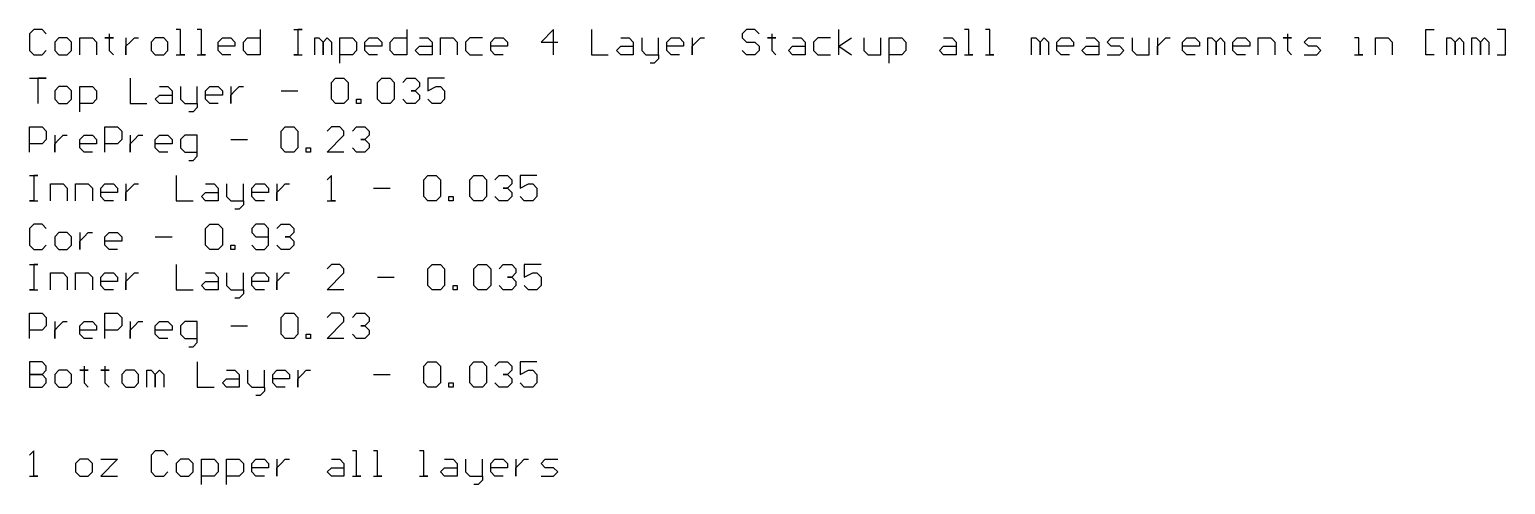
# Model space of a CAD drawing. Header units: millimetres. Extents: x 0.16 to 3.68, y 0.79 to 4.96.
# Drawn here: x 0.16 to 3.679, y 3.875 to 4.959 of the extents above; entities that cross this region are included whole.
import ezdxf

# ---------------------------------------------------------------- set-up
doc = ezdxf.new("R2010")
doc.units = ezdxf.units.MM
doc.header["$MEASUREMENT"] = 0
doc.layers.add('Mechanical2', color=216, linetype='Continuous')

msp = doc.modelspace()

# ---------------------------------------------------------------- linework, layer by layer
at = {"layer": 'Mechanical2'}
for p, q in [((0.1702, 4.9585), (0.1602, 4.9485)), ((0.1602, 4.9485), (0.1602, 4.9086)), ((0.1902, 4.9585), (0.1702, 4.9585)), ((0.2002, 4.9485), (0.1902, 4.9585)), ((0.2302, 4.9386), (0.2202, 4.9286)), ((0.2202, 4.9286), (0.2202, 4.9086)), ((0.2501, 4.9386), (0.2302, 4.9386)), ((0.2601, 4.9286), (0.2501, 4.9386)), ((0.2601, 4.9086), (0.2601, 4.9286)), ((0.2801, 4.8986), (0.2801, 4.9386)), ((0.2801, 4.9386), (0.3101, 4.9386)), ((0.3101, 4.9386), (0.3201, 4.9286)), ((0.3201, 4.9286), (0.3201, 4.8986)), ((0.3501, 4.9386), (0.3401, 4.9386)), ((0.3401, 4.9386), (0.3601, 4.9386)), ((0.3501, 4.9485), (0.3501, 4.9386)), ((0.3601, 4.9386), (0.3501, 4.9386)), ((0.3501, 4.9386), (0.3501, 4.9086)), ((0.3901, 4.9386), (0.3901, 4.8986)), ((0.3901, 4.9186), (0.4001, 4.9286)), ((0.4001, 4.9286), (0.4101, 4.9386)), ((0.4101, 4.9386), (0.4201, 4.9386)), ((0.4601, 4.9386), (0.4501, 4.9286)), ((0.4501, 4.9286), (0.4501, 4.9086)), ((0.4801, 4.9386), (0.4601, 4.9386)), ((0.4901, 4.9286), (0.4801, 4.9386)), ((0.4901, 4.9086), (0.4901, 4.9286)), ((0.5201, 4.9585), (0.5101, 4.9585)), ((0.5201, 4.8986), (0.5201, 4.9585)), ((0.57, 4.9585), (0.56, 4.9585)), ((0.57, 4.8986), (0.57, 4.9585)), ((0.61, 4.9286), (0.62, 4.9386)), ((0.61, 4.9086), (0.61, 4.9286)), ((0.62, 4.9386), (0.64, 4.9386)), ((0.64, 4.9386), (0.65, 4.9286)), ((0.65, 4.9286), (0.65, 4.9186)), ((0.67, 4.9286), (0.68, 4.9386)), ((0.67, 4.9086), (0.67, 4.9286)), ((0.68, 4.9386), (0.71, 4.9386)), ((0.71, 4.9585), (0.71, 4.8986)), ((0.79, 4.9585), (0.81, 4.9585)), ((0.81, 4.9585), (0.8, 4.9585)), ((0.8, 4.9585), (0.8, 4.8986)), ((0.84, 4.8986), (0.84, 4.9386)), ((0.84, 4.9386), (0.8499, 4.9386)), ((0.8499, 4.9386), (0.8599, 4.9286)), ((0.8599, 4.9286), (0.8699, 4.9386)), ((0.8599, 4.9286), (0.8599, 4.8986)), ((0.8599, 4.8986), (0.8599, 4.9286)), ((0.8699, 4.9386), (0.8799, 4.9286)), ((0.8799, 4.9286), (0.8799, 4.8986)), ((0.8999, 4.8786), (0.8999, 4.9386)), ((0.8999, 4.9386), (0.9299, 4.9386)), ((0.9299, 4.9386), (0.9399, 4.9286)), ((0.9399, 4.9286), (0.9399, 4.9086)), ((0.9599, 4.9286), (0.9699, 4.9386)), ((0.9599, 4.9086), (0.9599, 4.9286)), ((0.9699, 4.9386), (0.9899, 4.9386)), ((0.9899, 4.9386), (0.9999, 4.9286)), ((0.9999, 4.9286), (0.9999, 4.9186)), ((1.0199, 4.9286), (1.0299, 4.9386)), ((1.0199, 4.9086), (1.0199, 4.9286)), ((1.0299, 4.9386), (1.0599, 4.9386)), ((1.0599, 4.9585), (1.0599, 4.8986)), ((1.0899, 4.9386), (1.1099, 4.9386)), ((1.1099, 4.9386), (1.1199, 4.9286)), ((1.1199, 4.9286), (1.1199, 4.8986)), ((1.1399, 4.8986), (1.1399, 4.9386)), ((1.1399, 4.9386), (1.1698, 4.9386)), ((1.1698, 4.9386), (1.1798, 4.9286)), ((1.1798, 4.9286), (1.1798, 4.8986)), ((1.2098, 4.9386), (1.1998, 4.9286)), ((1.1998, 4.9286), (1.1998, 4.9086)), ((1.2398, 4.9386), (1.2098, 4.9386)), ((1.2598, 4.9286), (1.2698, 4.9386)), ((1.2598, 4.9086), (1.2598, 4.9286)), ((1.2698, 4.9386), (1.2898, 4.9386)), ((1.2898, 4.9386), (1.2998, 4.9286)), ((1.2998, 4.9286), (1.2998, 4.9186)), ((1.4098, 4.9585), (1.3798, 4.9286)), ((1.3798, 4.9286), (1.4198, 4.9286)), ((1.4098, 4.8986), (1.4098, 4.9585)), ((1.4997, 4.9585), (1.4997, 4.8986)), ((1.5697, 4.9386), (1.5897, 4.9386)), ((1.5897, 4.9386), (1.5997, 4.9286)), ((1.5997, 4.9286), (1.5997, 4.8986)), ((1.6197, 4.9386), (1.6197, 4.9086)), ((1.6597, 4.8986), (1.6597, 4.9386)), ((1.6797, 4.9286), (1.6897, 4.9386)), ((1.6797, 4.9086), (1.6797, 4.9286)), ((1.6897, 4.9386), (1.7097, 4.9386)), ((1.7097, 4.9386), (1.7197, 4.9286)), ((1.7197, 4.9286), (1.7197, 4.9186)), ((1.7397, 4.9386), (1.7397, 4.8986)), ((1.7397, 4.9186), (1.7497, 4.9286)), ((1.7497, 4.9286), (1.7597, 4.9386)), ((1.7597, 4.9386), (1.7697, 4.9386)), ((1.8696, 4.9585), (1.8596, 4.9485)), ((1.8596, 4.9485), (1.8596, 4.9386)), ((1.8596, 4.9386), (1.8696, 4.9286)), ((1.8896, 4.9585), (1.8696, 4.9585)), ((1.8696, 4.9286), (1.8896, 4.9286)), ((1.8996, 4.9485), (1.8896, 4.9585)), ((1.8896, 4.9286), (1.8996, 4.9186)), ((1.9296, 4.9386), (1.9196, 4.9386)), ((1.9196, 4.9386), (1.9396, 4.9386)), ((1.9296, 4.9485), (1.9296, 4.9386)), ((1.9396, 4.9386), (1.9296, 4.9386)), ((1.9296, 4.9386), (1.9296, 4.9086)), ((1.9796, 4.9386), (1.9996, 4.9386)), ((1.9996, 4.9386), (2.0096, 4.9286)), ((2.0096, 4.9286), (2.0096, 4.8986)), ((2.0396, 4.9386), (2.0296, 4.9286)), ((2.0296, 4.9286), (2.0296, 4.9086)), ((2.0696, 4.9386), (2.0396, 4.9386)), ((2.0895, 4.8986), (2.0895, 4.9585)), ((2.0895, 4.9186), (2.1195, 4.9386)), ((2.1495, 4.9386), (2.1495, 4.9086)), ((2.1895, 4.8986), (2.1895, 4.9386)), ((2.2095, 4.8786), (2.2095, 4.9386)), ((2.2095, 4.9386), (2.2395, 4.9386)), ((2.2395, 4.9386), (2.2495, 4.9286)), ((2.2495, 4.9286), (2.2495, 4.9086)), ((2.3395, 4.9386), (2.3595, 4.9386)), ((2.3595, 4.9386), (2.3695, 4.9286)), ((2.3695, 4.9286), (2.3695, 4.8986)), ((2.3994, 4.9585), (2.3895, 4.9585)), ((2.3994, 4.8986), (2.3994, 4.9585)), ((2.4494, 4.9585), (2.4394, 4.9585)), ((2.4494, 4.8986), (2.4494, 4.9585)), ((2.5494, 4.8986), (2.5494, 4.9386)), ((2.5494, 4.9386), (2.5594, 4.9386)), ((2.5594, 4.9386), (2.5694, 4.9286)), ((2.5694, 4.9286), (2.5794, 4.9386)), ((2.5694, 4.9286), (2.5694, 4.8986)), ((2.5694, 4.8986), (2.5694, 4.9286)), ((2.5794, 4.9386), (2.5894, 4.9286)), ((2.5894, 4.9286), (2.5894, 4.8986)), ((2.6094, 4.9286), (2.6194, 4.9386)), ((2.6094, 4.9086), (2.6094, 4.9286)), ((2.6194, 4.9386), (2.6394, 4.9386)), ((2.6394, 4.9386), (2.6494, 4.9286)), ((2.6494, 4.9286), (2.6494, 4.9186)), ((2.6794, 4.9386), (2.6994, 4.9386)), ((2.6994, 4.9386), (2.7093, 4.9286)), ((2.7093, 4.9286), (2.7093, 4.8986)), ((2.7293, 4.9286), (2.7393, 4.9386)), ((2.7393, 4.9186), (2.7293, 4.9286)), ((2.7393, 4.9386), (2.7693, 4.9386)), ((2.7893, 4.9386), (2.7893, 4.9086)), ((2.8293, 4.8986), (2.8293, 4.9386)), ((2.8493, 4.9386), (2.8493, 4.8986)), ((2.8493, 4.9186), (2.8593, 4.9286)), ((2.8593, 4.9286), (2.8693, 4.9386)), ((2.8693, 4.9386), (2.8793, 4.9386)), ((2.9093, 4.9286), (2.9193, 4.9386)), ((2.9093, 4.9086), (2.9093, 4.9286)), ((2.9193, 4.9386), (2.9393, 4.9386)), ((2.9393, 4.9386), (2.9493, 4.9286)), ((2.9493, 4.9286), (2.9493, 4.9186)), ((2.9693, 4.8986), (2.9693, 4.9386)), ((2.9693, 4.9386), (2.9793, 4.9386)), ((2.9793, 4.9386), (2.9893, 4.9286)), ((2.9893, 4.9286), (2.9993, 4.9386)), ((2.9893, 4.9286), (2.9893, 4.8986)), ((2.9893, 4.8986), (2.9893, 4.9286)), ((2.9993, 4.9386), (3.0093, 4.9286)), ((3.0093, 4.9286), (3.0093, 4.8986)), ((3.0292, 4.9286), (3.0392, 4.9386)), ((3.0292, 4.9086), (3.0292, 4.9286)), ((3.0392, 4.9386), (3.0592, 4.9386)), ((3.0592, 4.9386), (3.0692, 4.9286)), ((3.0692, 4.9286), (3.0692, 4.9186)), ((3.0892, 4.8986), (3.0892, 4.9386)), ((3.0892, 4.9386), (3.1192, 4.9386)), ((3.1192, 4.9386), (3.1292, 4.9286)), ((3.1292, 4.9286), (3.1292, 4.8986)), ((3.1592, 4.9386), (3.1492, 4.9386)), ((3.1492, 4.9386), (3.1692, 4.9386)), ((3.1592, 4.9485), (3.1592, 4.9386)), ((3.1692, 4.9386), (3.1592, 4.9386)), ((3.1592, 4.9386), (3.1592, 4.9086)), ((3.1992, 4.9286), (3.2092, 4.9386)), ((3.2092, 4.9186), (3.1992, 4.9286)), ((3.2092, 4.9386), (3.2392, 4.9386)), ((3.3291, 4.9386), (3.3192, 4.9386)), ((3.3291, 4.8986), (3.3291, 4.9386)), ((3.3691, 4.8986), (3.3691, 4.9386)), ((3.3691, 4.9386), (3.3991, 4.9386)), ((3.3991, 4.9386), (3.4091, 4.9286)), ((3.4091, 4.9286), (3.4091, 4.8986)), ((3.4891, 4.8986), (3.4891, 4.9585)), ((3.4891, 4.9585), (3.5091, 4.9585)), ((3.5391, 4.8986), (3.5391, 4.9386)), ((3.5391, 4.9386), (3.5491, 4.9386)), ((3.5491, 4.9386), (3.5591, 4.9286)), ((3.5591, 4.9286), (3.5691, 4.9386)), ((3.5591, 4.9286), (3.5591, 4.8986)), ((3.5591, 4.8986), (3.5591, 4.9286)), ((3.5691, 4.9386), (3.5791, 4.9286)), ((3.5791, 4.9286), (3.5791, 4.8986)), ((3.5991, 4.8986), (3.5991, 4.9386)), ((3.5991, 4.9386), (3.6091, 4.9386)), ((3.6091, 4.9386), (3.6191, 4.9286)), ((3.6191, 4.9286), (3.6291, 4.9386)), ((3.6191, 4.9286), (3.6191, 4.8986)), ((3.6191, 4.8986), (3.6191, 4.9286)), ((3.6291, 4.9386), (3.639, 4.9286)), ((3.639, 4.9286), (3.639, 4.8986)), ((3.679, 4.9585), (3.659, 4.9585)), ((3.679, 4.8986), (3.679, 4.9585)), ((0.1602, 4.9086), (0.1702, 4.8986)), ((0.1702, 4.8986), (0.1902, 4.8986)), ((0.1902, 4.8986), (0.2002, 4.9086)), ((0.2202, 4.9086), (0.2302, 4.8986)), ((0.2302, 4.8986), (0.2501, 4.8986)), ((0.2501, 4.8986), (0.2601, 4.9086)), ((0.3501, 4.9086), (0.3601, 4.8986)), ((0.3901, 4.8986), (0.3901, 4.9186)), ((0.4501, 4.9086), (0.4601, 4.8986)), ((0.4601, 4.8986), (0.4801, 4.8986)), ((0.4801, 4.8986), (0.4901, 4.9086)), ((0.5101, 4.8986), (0.5301, 4.8986)), ((0.5301, 4.8986), (0.5201, 4.8986)), ((0.56, 4.8986), (0.58, 4.8986)), ((0.58, 4.8986), (0.57, 4.8986)), ((0.65, 4.9186), (0.61, 4.9186)), ((0.62, 4.8986), (0.61, 4.9086)), ((0.64, 4.8986), (0.62, 4.8986)), ((0.68, 4.8986), (0.67, 4.9086)), ((0.71, 4.8986), (0.68, 4.8986)), ((0.8, 4.8986), (0.79, 4.8986)), ((0.79, 4.8986), (0.81, 4.8986)), ((0.9299, 4.8986), (0.8999, 4.8986)), ((0.9399, 4.9086), (0.9299, 4.8986)), ((0.9999, 4.9186), (0.9599, 4.9186)), ((0.9699, 4.8986), (0.9599, 4.9086)), ((0.9899, 4.8986), (0.9699, 4.8986)), ((1.0299, 4.8986), (1.0199, 4.9086)), ((1.0599, 4.8986), (1.0299, 4.8986)), ((1.0799, 4.9086), (1.0899, 4.9186)), ((1.0899, 4.8986), (1.0799, 4.9086)), ((1.0899, 4.9186), (1.1199, 4.9186)), ((1.1199, 4.8986), (1.0899, 4.8986)), ((1.1998, 4.9086), (1.2098, 4.8986)), ((1.2098, 4.8986), (1.2398, 4.8986)), ((1.2998, 4.9186), (1.2598, 4.9186)), ((1.2698, 4.8986), (1.2598, 4.9086)), ((1.2898, 4.8986), (1.2698, 4.8986)), ((1.4997, 4.8986), (1.5397, 4.8986)), ((1.5597, 4.9086), (1.5697, 4.9186)), ((1.5697, 4.8986), (1.5597, 4.9086)), ((1.5697, 4.9186), (1.5997, 4.9186)), ((1.5997, 4.8986), (1.5697, 4.8986)), ((1.6197, 4.9086), (1.6297, 4.8986)), ((1.6297, 4.8986), (1.6597, 4.8986)), ((1.6597, 4.8986), (1.6597, 4.8886)), ((1.7197, 4.9186), (1.6797, 4.9186)), ((1.6897, 4.8986), (1.6797, 4.9086)), ((1.7097, 4.8986), (1.6897, 4.8986)), ((1.7397, 4.8986), (1.7397, 4.9186)), ((1.8696, 4.8986), (1.8596, 4.9086)), ((1.8896, 4.8986), (1.8696, 4.8986)), ((1.8996, 4.9086), (1.8896, 4.8986)), ((1.8996, 4.9186), (1.8996, 4.9086)), ((1.9296, 4.9086), (1.9396, 4.8986)), ((1.9696, 4.9086), (1.9796, 4.9186)), ((1.9796, 4.8986), (1.9696, 4.9086)), ((1.9796, 4.9186), (2.0096, 4.9186)), ((2.0096, 4.8986), (1.9796, 4.8986)), ((2.0296, 4.9086), (2.0396, 4.8986)), ((2.0396, 4.8986), (2.0696, 4.8986)), ((2.0895, 4.9186), (2.1195, 4.8986)), ((2.1495, 4.9086), (2.1595, 4.8986)), ((2.1595, 4.8986), (2.1895, 4.8986)), ((2.2395, 4.8986), (2.2095, 4.8986)), ((2.2495, 4.9086), (2.2395, 4.8986)), ((2.3295, 4.9086), (2.3395, 4.9186)), ((2.3395, 4.8986), (2.3295, 4.9086)), ((2.3395, 4.9186), (2.3695, 4.9186)), ((2.3695, 4.8986), (2.3395, 4.8986)), ((2.3895, 4.8986), (2.4094, 4.8986)), ((2.4094, 4.8986), (2.3994, 4.8986)), ((2.4394, 4.8986), (2.4594, 4.8986)), ((2.4594, 4.8986), (2.4494, 4.8986)), ((2.6494, 4.9186), (2.6094, 4.9186)), ((2.6194, 4.8986), (2.6094, 4.9086)), ((2.6394, 4.8986), (2.6194, 4.8986)), ((2.6694, 4.9086), (2.6794, 4.9186)), ((2.6794, 4.8986), (2.6694, 4.9086)), ((2.6794, 4.9186), (2.7093, 4.9186)), ((2.7093, 4.8986), (2.6794, 4.8986)), ((2.7293, 4.8986), (2.7593, 4.8986)), ((2.7593, 4.9186), (2.7393, 4.9186)), ((2.7693, 4.9086), (2.7593, 4.9186)), ((2.7593, 4.8986), (2.7693, 4.9086)), ((2.7893, 4.9086), (2.7993, 4.8986)), ((2.7993, 4.8986), (2.8293, 4.8986)), ((2.8493, 4.8986), (2.8493, 4.9186)), ((2.9493, 4.9186), (2.9093, 4.9186)), ((2.9193, 4.8986), (2.9093, 4.9086)), ((2.9393, 4.8986), (2.9193, 4.8986)), ((3.0692, 4.9186), (3.0292, 4.9186)), ((3.0392, 4.8986), (3.0292, 4.9086)), ((3.0592, 4.8986), (3.0392, 4.8986)), ((3.1592, 4.9086), (3.1692, 4.8986)), ((3.1992, 4.8986), (3.2292, 4.8986)), ((3.2292, 4.9186), (3.2092, 4.9186)), ((3.2392, 4.9086), (3.2292, 4.9186)), ((3.2292, 4.8986), (3.2392, 4.9086)), ((3.3192, 4.8986), (3.3391, 4.8986)), ((3.3391, 4.8986), (3.3291, 4.8986)), ((3.5091, 4.8986), (3.4891, 4.8986)), ((3.659, 4.8986), (3.679, 4.8986)), ((1.6497, 4.8786), (1.6397, 4.8786)), ((1.6597, 4.8886), (1.6497, 4.8786)), ((0.1602, 4.8426), (0.2002, 4.8426)), ((0.2002, 4.8426), (0.1802, 4.8426)), ((0.1802, 4.8426), (0.1802, 4.7826)), ((0.2302, 4.8226), (0.2202, 4.8126)), ((0.2501, 4.8226), (0.2302, 4.8226)), ((0.2601, 4.8126), (0.2501, 4.8226)), ((0.2801, 4.7626), (0.2801, 4.8226)), ((0.2801, 4.8226), (0.3101, 4.8226)), ((0.3101, 4.8226), (0.3201, 4.8126)), ((0.4001, 4.8426), (0.4001, 4.7826)), ((0.4701, 4.8226), (0.4901, 4.8226)), ((0.4901, 4.8226), (0.5001, 4.8126)), ((0.5201, 4.8226), (0.5201, 4.7926)), ((0.56, 4.7826), (0.56, 4.8226)), ((0.58, 4.8126), (0.59, 4.8226)), ((0.59, 4.8226), (0.61, 4.8226)), ((0.61, 4.8226), (0.62, 4.8126)), ((0.64, 4.8226), (0.64, 4.7826)), ((0.65, 4.8126), (0.66, 4.8226)), ((0.66, 4.8226), (0.67, 4.8226)), ((0.8799, 4.8326), (0.8899, 4.8426)), ((0.8799, 4.7926), (0.8799, 4.8326)), ((0.8899, 4.8426), (0.9099, 4.8426)), ((0.9099, 4.8426), (0.9199, 4.8326)), ((0.9199, 4.8326), (0.9199, 4.7926)), ((0.9899, 4.8326), (0.9999, 4.8426)), ((0.9899, 4.7926), (0.9899, 4.8326)), ((0.9999, 4.8426), (1.0199, 4.8426)), ((1.0199, 4.8426), (1.0299, 4.8326)), ((1.0299, 4.8326), (1.0299, 4.7926)), ((1.0499, 4.8326), (1.0599, 4.8426)), ((1.0599, 4.8426), (1.0799, 4.8426)), ((1.0799, 4.8426), (1.0899, 4.8326)), ((1.0899, 4.8226), (1.0799, 4.8126)), ((1.0899, 4.8326), (1.0899, 4.8226)), ((1.1499, 4.8426), (1.1099, 4.8426)), ((1.1099, 4.8426), (1.1099, 4.8126)), ((1.1099, 4.8126), (1.1299, 4.8226)), ((1.1299, 4.8226), (1.1399, 4.8226)), ((1.1399, 4.8226), (1.1499, 4.8126)), ((0.2202, 4.8126), (0.2202, 4.7926)), ((0.2202, 4.7926), (0.2302, 4.7826)), ((0.2501, 4.7826), (0.2601, 4.7926)), ((0.2601, 4.7926), (0.2601, 4.8126)), ((0.3201, 4.7926), (0.3101, 4.7826)), ((0.3201, 4.8126), (0.3201, 4.7926)), ((0.4601, 4.7926), (0.4701, 4.8026)), ((0.4701, 4.7826), (0.4601, 4.7926)), ((0.4701, 4.8026), (0.5001, 4.8026)), ((0.5001, 4.8126), (0.5001, 4.7826)), ((0.5201, 4.7926), (0.5301, 4.7826)), ((0.58, 4.7926), (0.58, 4.8126)), ((0.62, 4.8026), (0.58, 4.8026)), ((0.59, 4.7826), (0.58, 4.7926)), ((0.62, 4.8126), (0.62, 4.8026)), ((0.64, 4.8026), (0.65, 4.8126)), ((0.64, 4.7826), (0.64, 4.8026)), ((0.76, 4.8126), (0.8, 4.8126)), ((0.8899, 4.7826), (0.8799, 4.7926)), ((0.9199, 4.7926), (0.9099, 4.7826)), ((0.9399, 4.7826), (0.9399, 4.7926)), ((0.9399, 4.7926), (0.9499, 4.7926)), ((0.9499, 4.7926), (0.9499, 4.7826)), ((0.9999, 4.7826), (0.9899, 4.7926)), ((1.0299, 4.7926), (1.0199, 4.7826)), ((1.0599, 4.7826), (1.0499, 4.7926)), ((1.0799, 4.8126), (1.0699, 4.8126)), ((1.0699, 4.8126), (1.0799, 4.8126)), ((1.0799, 4.8126), (1.0899, 4.8026)), ((1.0899, 4.7926), (1.0799, 4.7826)), ((1.0899, 4.8026), (1.0899, 4.7926)), ((1.1199, 4.7826), (1.1099, 4.7926)), ((1.1499, 4.7926), (1.1399, 4.7826)), ((1.1499, 4.8126), (1.1499, 4.7926)), ((0.2302, 4.7826), (0.2501, 4.7826)), ((0.3101, 4.7826), (0.2801, 4.7826)), ((0.4001, 4.7826), (0.4401, 4.7826)), ((0.5001, 4.7826), (0.4701, 4.7826)), ((0.5301, 4.7826), (0.56, 4.7826)), ((0.55, 4.7626), (0.5401, 4.7626)), ((0.56, 4.7726), (0.55, 4.7626)), ((0.56, 4.7826), (0.56, 4.7726)), ((0.61, 4.7826), (0.59, 4.7826)), ((0.9099, 4.7826), (0.8899, 4.7826)), ((0.9499, 4.7826), (0.9399, 4.7826)), ((1.0199, 4.7826), (0.9999, 4.7826)), ((1.0799, 4.7826), (1.0599, 4.7826)), ((1.1399, 4.7826), (1.1199, 4.7826)), ((0.1602, 4.6666), (0.1602, 4.7266)), ((0.1602, 4.7266), (0.1902, 4.7266)), ((0.1902, 4.7266), (0.2002, 4.7166)), ((0.2002, 4.7166), (0.2002, 4.6966)), ((0.3401, 4.6666), (0.3401, 4.7266)), ((0.3401, 4.7266), (0.3701, 4.7266)), ((0.3701, 4.7266), (0.3801, 4.7166)), ((0.3801, 4.7166), (0.3801, 4.6966)), ((0.76, 4.7166), (0.77, 4.7266)), ((0.76, 4.6766), (0.76, 4.7166)), ((0.77, 4.7266), (0.79, 4.7266)), ((0.79, 4.7266), (0.8, 4.7166)), ((0.8, 4.7166), (0.8, 4.6766)), ((0.8799, 4.7266), (0.8699, 4.7166)), ((0.8999, 4.7266), (0.8799, 4.7266)), ((0.9099, 4.7166), (0.8999, 4.7266)), ((0.9099, 4.7066), (0.9099, 4.7166)), ((0.9299, 4.7166), (0.9399, 4.7266)), ((0.9399, 4.7266), (0.9599, 4.7266)), ((0.9599, 4.7266), (0.9699, 4.7166)), ((0.9699, 4.7166), (0.9699, 4.7066)), ((0.1902, 4.6866), (0.1602, 4.6866)), ((0.2002, 4.6966), (0.1902, 4.6866)), ((0.2202, 4.7066), (0.2202, 4.6666)), ((0.2202, 4.6866), (0.2302, 4.6966)), ((0.2202, 4.6666), (0.2202, 4.6866)), ((0.2302, 4.6966), (0.2401, 4.7066)), ((0.2401, 4.7066), (0.2501, 4.7066)), ((0.2801, 4.6966), (0.2901, 4.7066)), ((0.2801, 4.6766), (0.2801, 4.6966)), ((0.3201, 4.6866), (0.2801, 4.6866)), ((0.2901, 4.7066), (0.3101, 4.7066)), ((0.3101, 4.7066), (0.3201, 4.6966)), ((0.3201, 4.6966), (0.3201, 4.6866)), ((0.3701, 4.6866), (0.3401, 4.6866)), ((0.3801, 4.6966), (0.3701, 4.6866)), ((0.4001, 4.7066), (0.4001, 4.6666)), ((0.4001, 4.6866), (0.4101, 4.6966)), ((0.4001, 4.6666), (0.4001, 4.6866)), ((0.4101, 4.6966), (0.4201, 4.7066)), ((0.4201, 4.7066), (0.4301, 4.7066)), ((0.4601, 4.6966), (0.4701, 4.7066)), ((0.4601, 4.6766), (0.4601, 4.6966)), ((0.5001, 4.6866), (0.4601, 4.6866)), ((0.4701, 4.7066), (0.4901, 4.7066)), ((0.4901, 4.7066), (0.5001, 4.6966)), ((0.5001, 4.6966), (0.5001, 4.6866)), ((0.5301, 4.7066), (0.5201, 4.6966)), ((0.5201, 4.6966), (0.5201, 4.6766)), ((0.56, 4.7066), (0.5301, 4.7066)), ((0.56, 4.6566), (0.56, 4.7066)), ((0.64, 4.6966), (0.68, 4.6966)), ((0.8699, 4.6666), (0.9099, 4.7066)), ((0.9599, 4.6966), (0.9499, 4.6966)), ((0.9499, 4.6966), (0.9599, 4.6966)), ((0.9699, 4.7066), (0.9599, 4.6966)), ((0.9599, 4.6966), (0.9699, 4.6866)), ((0.9699, 4.6866), (0.9699, 4.6766)), ((0.2901, 4.6666), (0.2801, 4.6766)), ((0.3101, 4.6666), (0.2901, 4.6666)), ((0.4701, 4.6666), (0.4601, 4.6766)), ((0.4901, 4.6666), (0.4701, 4.6666)), ((0.5201, 4.6766), (0.5301, 4.6666)), ((0.5301, 4.6666), (0.56, 4.6666)), ((0.5401, 4.6466), (0.55, 4.6466)), ((0.55, 4.6466), (0.56, 4.6566)), ((0.77, 4.6666), (0.76, 4.6766)), ((0.79, 4.6666), (0.77, 4.6666)), ((0.8, 4.6766), (0.79, 4.6666)), ((0.82, 4.6666), (0.82, 4.6766)), ((0.82, 4.6766), (0.83, 4.6766)), ((0.83, 4.6666), (0.82, 4.6666)), ((0.83, 4.6766), (0.83, 4.6666)), ((0.9099, 4.6666), (0.8699, 4.6666)), ((0.9399, 4.6666), (0.9299, 4.6766)), ((0.9599, 4.6666), (0.9399, 4.6666)), ((0.9699, 4.6766), (0.9599, 4.6666)), ((0.1602, 4.6106), (0.1802, 4.6106)), ((0.1802, 4.6106), (0.1702, 4.6106)), ((0.1702, 4.6106), (0.1702, 4.5507)), ((0.5101, 4.6106), (0.5101, 4.5507)), ((0.8799, 4.6106), (0.8699, 4.6006)), ((0.8799, 4.5507), (0.8799, 4.6106)), ((1.0999, 4.6006), (1.1099, 4.6106)), ((1.1099, 4.6106), (1.1299, 4.6106)), ((1.1299, 4.6106), (1.1399, 4.6006)), ((1.2098, 4.6006), (1.2198, 4.6106)), ((1.2198, 4.6106), (1.2398, 4.6106)), ((1.2398, 4.6106), (1.2498, 4.6006)), ((1.2698, 4.6006), (1.2798, 4.6106)), ((1.2798, 4.6106), (1.2998, 4.6106)), ((1.2998, 4.6106), (1.3098, 4.6006)), ((1.3698, 4.6106), (1.3298, 4.6106)), ((1.3298, 4.6106), (1.3298, 4.5806)), ((0.2102, 4.5507), (0.2102, 4.5906)), ((0.2102, 4.5906), (0.2401, 4.5906)), ((0.2401, 4.5906), (0.2501, 4.5806)), ((0.2501, 4.5806), (0.2501, 4.5507)), ((0.2701, 4.5507), (0.2701, 4.5906)), ((0.2701, 4.5906), (0.3001, 4.5906)), ((0.3001, 4.5906), (0.3101, 4.5806)), ((0.3101, 4.5806), (0.3101, 4.5507)), ((0.3301, 4.5806), (0.3401, 4.5906)), ((0.3301, 4.5607), (0.3301, 4.5806)), ((0.3401, 4.5906), (0.3601, 4.5906)), ((0.3601, 4.5906), (0.3701, 4.5806)), ((0.3701, 4.5806), (0.3701, 4.5706)), ((0.3901, 4.5906), (0.3901, 4.5507)), ((0.3901, 4.5706), (0.4001, 4.5806)), ((0.4001, 4.5806), (0.4101, 4.5906)), ((0.4101, 4.5906), (0.4201, 4.5906)), ((0.58, 4.5906), (0.6, 4.5906)), ((0.6, 4.5906), (0.61, 4.5806)), ((0.61, 4.5806), (0.61, 4.5507)), ((0.63, 4.5906), (0.63, 4.5607)), ((0.67, 4.5507), (0.67, 4.5906)), ((0.69, 4.5806), (0.7, 4.5906)), ((0.69, 4.5607), (0.69, 4.5806)), ((0.7, 4.5906), (0.72, 4.5906)), ((0.72, 4.5906), (0.73, 4.5806)), ((0.73, 4.5806), (0.73, 4.5706)), ((0.75, 4.5906), (0.75, 4.5507)), ((0.75, 4.5706), (0.76, 4.5806)), ((0.76, 4.5806), (0.77, 4.5906)), ((0.77, 4.5906), (0.78, 4.5906)), ((0.9799, 4.5806), (1.0199, 4.5806)), ((1.0999, 4.5607), (1.0999, 4.6006)), ((1.1399, 4.6006), (1.1399, 4.5607)), ((1.2098, 4.5607), (1.2098, 4.6006)), ((1.2498, 4.6006), (1.2498, 4.5607)), ((1.2998, 4.5806), (1.2898, 4.5806)), ((1.2898, 4.5806), (1.2998, 4.5806)), ((1.3098, 4.5906), (1.2998, 4.5806)), ((1.2998, 4.5806), (1.3098, 4.5706)), ((1.3098, 4.6006), (1.3098, 4.5906)), ((1.3298, 4.5806), (1.3498, 4.5906)), ((1.3498, 4.5906), (1.3598, 4.5906)), ((1.3598, 4.5906), (1.3698, 4.5806)), ((1.3698, 4.5806), (1.3698, 4.5607)), ((0.1702, 4.5507), (0.1602, 4.5507)), ((0.1602, 4.5507), (0.1802, 4.5507)), ((0.3701, 4.5706), (0.3301, 4.5706)), ((0.3401, 4.5507), (0.3301, 4.5607)), ((0.3601, 4.5507), (0.3401, 4.5507)), ((0.3901, 4.5507), (0.3901, 4.5706)), ((0.5101, 4.5507), (0.55, 4.5507)), ((0.57, 4.5607), (0.58, 4.5706)), ((0.58, 4.5507), (0.57, 4.5607)), ((0.58, 4.5706), (0.61, 4.5706)), ((0.61, 4.5507), (0.58, 4.5507)), ((0.63, 4.5607), (0.64, 4.5507)), ((0.64, 4.5507), (0.67, 4.5507)), ((0.67, 4.5407), (0.66, 4.5307)), ((0.67, 4.5507), (0.67, 4.5407)), ((0.73, 4.5706), (0.69, 4.5706)), ((0.7, 4.5507), (0.69, 4.5607)), ((0.72, 4.5507), (0.7, 4.5507)), ((0.75, 4.5507), (0.75, 4.5706)), ((0.8699, 4.5507), (0.8899, 4.5507)), ((0.8899, 4.5507), (0.8799, 4.5507)), ((1.1099, 4.5507), (1.0999, 4.5607)), ((1.1299, 4.5507), (1.1099, 4.5507)), ((1.1399, 4.5607), (1.1299, 4.5507)), ((1.1598, 4.5507), (1.1598, 4.5607)), ((1.1598, 4.5607), (1.1698, 4.5607)), ((1.1698, 4.5507), (1.1598, 4.5507)), ((1.1698, 4.5607), (1.1698, 4.5507)), ((1.2198, 4.5507), (1.2098, 4.5607)), ((1.2398, 4.5507), (1.2198, 4.5507)), ((1.2498, 4.5607), (1.2398, 4.5507)), ((1.2798, 4.5507), (1.2698, 4.5607)), ((1.2998, 4.5507), (1.2798, 4.5507)), ((1.3098, 4.5607), (1.2998, 4.5507)), ((1.3098, 4.5706), (1.3098, 4.5607)), ((1.3398, 4.5507), (1.3298, 4.5607)), ((1.3598, 4.5507), (1.3398, 4.5507)), ((1.3698, 4.5607), (1.3598, 4.5507)), ((0.66, 4.5307), (0.65, 4.5307)), ((0.1702, 4.4947), (0.1602, 4.4847)), ((0.1602, 4.4847), (0.1602, 4.4447)), ((0.1902, 4.4947), (0.1702, 4.4947)), ((0.2002, 4.4847), (0.1902, 4.4947)), ((0.2302, 4.4747), (0.2202, 4.4647)), ((0.2501, 4.4747), (0.2302, 4.4747)), ((0.2601, 4.4647), (0.2501, 4.4747)), ((0.2801, 4.4747), (0.2801, 4.4347)), ((0.2901, 4.4647), (0.3001, 4.4747)), ((0.3001, 4.4747), (0.3101, 4.4747)), ((0.3401, 4.4647), (0.3501, 4.4747)), ((0.3501, 4.4747), (0.3701, 4.4747)), ((0.3701, 4.4747), (0.3801, 4.4647)), ((0.58, 4.4847), (0.59, 4.4947)), ((0.58, 4.4447), (0.58, 4.4847)), ((0.59, 4.4947), (0.61, 4.4947)), ((0.61, 4.4947), (0.62, 4.4847)), ((0.62, 4.4847), (0.62, 4.4447)), ((0.7, 4.4947), (0.69, 4.4847)), ((0.69, 4.4847), (0.69, 4.4747)), ((0.69, 4.4747), (0.7, 4.4647)), ((0.72, 4.4947), (0.7, 4.4947)), ((0.73, 4.4847), (0.72, 4.4947)), ((0.73, 4.4447), (0.73, 4.4847)), ((0.75, 4.4847), (0.76, 4.4947)), ((0.76, 4.4947), (0.78, 4.4947)), ((0.78, 4.4947), (0.79, 4.4847)), ((0.79, 4.4747), (0.78, 4.4647)), ((0.79, 4.4847), (0.79, 4.4747)), ((0.1602, 4.4447), (0.1702, 4.4347)), ((0.1702, 4.4347), (0.1902, 4.4347)), ((0.1902, 4.4347), (0.2002, 4.4447)), ((0.2202, 4.4647), (0.2202, 4.4447)), ((0.2202, 4.4447), (0.2302, 4.4347)), ((0.2302, 4.4347), (0.2501, 4.4347)), ((0.2501, 4.4347), (0.2601, 4.4447)), ((0.2601, 4.4447), (0.2601, 4.4647)), ((0.2801, 4.4547), (0.2901, 4.4647)), ((0.2801, 4.4347), (0.2801, 4.4547)), ((0.3401, 4.4447), (0.3401, 4.4647)), ((0.3801, 4.4547), (0.3401, 4.4547)), ((0.3501, 4.4347), (0.3401, 4.4447)), ((0.3701, 4.4347), (0.3501, 4.4347)), ((0.3801, 4.4647), (0.3801, 4.4547)), ((0.4601, 4.4647), (0.5001, 4.4647)), ((0.59, 4.4347), (0.58, 4.4447)), ((0.61, 4.4347), (0.59, 4.4347)), ((0.62, 4.4447), (0.61, 4.4347)), ((0.64, 4.4347), (0.64, 4.4447)), ((0.64, 4.4447), (0.65, 4.4447)), ((0.65, 4.4347), (0.64, 4.4347)), ((0.65, 4.4447), (0.65, 4.4347)), ((0.69, 4.4447), (0.7, 4.4347)), ((0.7, 4.4647), (0.73, 4.4647)), ((0.7, 4.4347), (0.72, 4.4347)), ((0.72, 4.4347), (0.73, 4.4447)), ((0.76, 4.4347), (0.75, 4.4447)), ((0.78, 4.4347), (0.76, 4.4347)), ((0.78, 4.4647), (0.77, 4.4647)), ((0.77, 4.4647), (0.78, 4.4647)), ((0.78, 4.4647), (0.79, 4.4547)), ((0.79, 4.4447), (0.78, 4.4347)), ((0.79, 4.4547), (0.79, 4.4447)), ((0.1602, 4.3987), (0.1802, 4.3987)), ((0.1802, 4.3987), (0.1702, 4.3987)), ((0.1702, 4.3987), (0.1702, 4.3387)), ((0.5101, 4.3987), (0.5101, 4.3387)), ((0.8799, 4.3987), (0.8699, 4.3887)), ((0.8999, 4.3987), (0.8799, 4.3987)), ((0.9099, 4.3887), (0.8999, 4.3987)), ((1.1099, 4.3887), (1.1199, 4.3987)), ((1.1199, 4.3987), (1.1399, 4.3987)), ((1.1399, 4.3987), (1.1499, 4.3887)), ((1.2198, 4.3887), (1.2298, 4.3987)), ((1.2298, 4.3987), (1.2498, 4.3987)), ((1.2498, 4.3987), (1.2598, 4.3887)), ((1.2798, 4.3887), (1.2898, 4.3987)), ((1.2898, 4.3987), (1.3098, 4.3987)), ((1.3098, 4.3987), (1.3198, 4.3887)), ((1.3798, 4.3987), (1.3398, 4.3987)), ((1.3398, 4.3987), (1.3398, 4.3687)), ((0.2102, 4.3387), (0.2102, 4.3787)), ((0.2102, 4.3787), (0.2401, 4.3787)), ((0.2401, 4.3787), (0.2501, 4.3687)), ((0.2501, 4.3687), (0.2501, 4.3387)), ((0.2701, 4.3387), (0.2701, 4.3787)), ((0.2701, 4.3787), (0.3001, 4.3787)), ((0.3001, 4.3787), (0.3101, 4.3687)), ((0.3101, 4.3687), (0.3101, 4.3387)), ((0.3301, 4.3687), (0.3401, 4.3787)), ((0.3301, 4.3487), (0.3301, 4.3687)), ((0.3401, 4.3787), (0.3601, 4.3787)), ((0.3601, 4.3787), (0.3701, 4.3687)), ((0.3701, 4.3687), (0.3701, 4.3587)), ((0.3901, 4.3787), (0.3901, 4.3387)), ((0.3901, 4.3587), (0.4001, 4.3687)), ((0.4001, 4.3687), (0.4101, 4.3787)), ((0.4101, 4.3787), (0.4201, 4.3787)), ((0.58, 4.3787), (0.6, 4.3787)), ((0.6, 4.3787), (0.61, 4.3687)), ((0.61, 4.3687), (0.61, 4.3387)), ((0.63, 4.3787), (0.63, 4.3487)), ((0.67, 4.3387), (0.67, 4.3787)), ((0.69, 4.3687), (0.7, 4.3787)), ((0.69, 4.3487), (0.69, 4.3687)), ((0.7, 4.3787), (0.72, 4.3787)), ((0.72, 4.3787), (0.73, 4.3687)), ((0.73, 4.3687), (0.73, 4.3587)), ((0.75, 4.3787), (0.75, 4.3387)), ((0.75, 4.3587), (0.76, 4.3687)), ((0.76, 4.3687), (0.77, 4.3787)), ((0.77, 4.3787), (0.78, 4.3787)), ((0.8699, 4.3387), (0.9099, 4.3787)), ((0.9099, 4.3787), (0.9099, 4.3887)), ((0.9899, 4.3687), (1.0299, 4.3687)), ((1.1099, 4.3487), (1.1099, 4.3887)), ((1.1499, 4.3887), (1.1499, 4.3487)), ((1.2198, 4.3487), (1.2198, 4.3887)), ((1.2598, 4.3887), (1.2598, 4.3487)), ((1.3098, 4.3687), (1.2998, 4.3687)), ((1.2998, 4.3687), (1.3098, 4.3687)), ((1.3198, 4.3787), (1.3098, 4.3687)), ((1.3098, 4.3687), (1.3198, 4.3587)), ((1.3198, 4.3887), (1.3198, 4.3787)), ((1.3398, 4.3687), (1.3598, 4.3787)), ((1.3598, 4.3787), (1.3698, 4.3787)), ((1.3698, 4.3787), (1.3798, 4.3687)), ((1.3798, 4.3687), (1.3798, 4.3487)), ((0.1702, 4.3387), (0.1602, 4.3387)), ((0.1602, 4.3387), (0.1802, 4.3387)), ((0.3701, 4.3587), (0.3301, 4.3587)), ((0.3401, 4.3387), (0.3301, 4.3487)), ((0.3601, 4.3387), (0.3401, 4.3387)), ((0.3901, 4.3387), (0.3901, 4.3587)), ((0.5101, 4.3387), (0.55, 4.3387)), ((0.57, 4.3487), (0.58, 4.3587)), ((0.58, 4.3387), (0.57, 4.3487)), ((0.58, 4.3587), (0.61, 4.3587)), ((0.61, 4.3387), (0.58, 4.3387)), ((0.63, 4.3487), (0.64, 4.3387)), ((0.64, 4.3387), (0.67, 4.3387)), ((0.67, 4.3287), (0.66, 4.3187)), ((0.67, 4.3387), (0.67, 4.3287)), ((0.73, 4.3587), (0.69, 4.3587)), ((0.7, 4.3387), (0.69, 4.3487)), ((0.72, 4.3387), (0.7, 4.3387)), ((0.75, 4.3387), (0.75, 4.3587)), ((0.9099, 4.3387), (0.8699, 4.3387)), ((1.1199, 4.3387), (1.1099, 4.3487)), ((1.1399, 4.3387), (1.1199, 4.3387)), ((1.1499, 4.3487), (1.1399, 4.3387)), ((1.1698, 4.3387), (1.1698, 4.3487)), ((1.1698, 4.3487), (1.1798, 4.3487)), ((1.1798, 4.3387), (1.1698, 4.3387)), ((1.1798, 4.3487), (1.1798, 4.3387)), ((1.2298, 4.3387), (1.2198, 4.3487)), ((1.2498, 4.3387), (1.2298, 4.3387)), ((1.2598, 4.3487), (1.2498, 4.3387)), ((1.2898, 4.3387), (1.2798, 4.3487)), ((1.3098, 4.3387), (1.2898, 4.3387)), ((1.3198, 4.3487), (1.3098, 4.3387)), ((1.3198, 4.3587), (1.3198, 4.3487)), ((1.3498, 4.3387), (1.3398, 4.3487)), ((1.3698, 4.3387), (1.3498, 4.3387)), ((1.3798, 4.3487), (1.3698, 4.3387)), ((0.66, 4.3187), (0.65, 4.3187)), ((0.1602, 4.2227), (0.1602, 4.2827)), ((0.1602, 4.2827), (0.1902, 4.2827)), ((0.1902, 4.2827), (0.2002, 4.2727)), ((0.2002, 4.2727), (0.2002, 4.2527)), ((0.2202, 4.2627), (0.2202, 4.2227)), ((0.2302, 4.2527), (0.2401, 4.2627)), ((0.2401, 4.2627), (0.2501, 4.2627)), ((0.2801, 4.2527), (0.2901, 4.2627)), ((0.2901, 4.2627), (0.3101, 4.2627)), ((0.3101, 4.2627), (0.3201, 4.2527)), ((0.3401, 4.2227), (0.3401, 4.2827)), ((0.3401, 4.2827), (0.3701, 4.2827)), ((0.3701, 4.2827), (0.3801, 4.2727)), ((0.3801, 4.2727), (0.3801, 4.2527)), ((0.4001, 4.2627), (0.4001, 4.2227)), ((0.4101, 4.2527), (0.4201, 4.2627)), ((0.4201, 4.2627), (0.4301, 4.2627)), ((0.4601, 4.2527), (0.4701, 4.2627)), ((0.4701, 4.2627), (0.4901, 4.2627)), ((0.4901, 4.2627), (0.5001, 4.2527)), ((0.5301, 4.2627), (0.5201, 4.2527)), ((0.56, 4.2627), (0.5301, 4.2627)), ((0.56, 4.2127), (0.56, 4.2627)), ((0.76, 4.2727), (0.77, 4.2827)), ((0.76, 4.2327), (0.76, 4.2727)), ((0.77, 4.2827), (0.79, 4.2827)), ((0.79, 4.2827), (0.8, 4.2727)), ((0.8, 4.2727), (0.8, 4.2327)), ((0.8799, 4.2827), (0.8699, 4.2727)), ((0.8699, 4.2227), (0.9099, 4.2627)), ((0.8999, 4.2827), (0.8799, 4.2827)), ((0.9099, 4.2727), (0.8999, 4.2827)), ((0.9099, 4.2627), (0.9099, 4.2727)), ((0.9299, 4.2727), (0.9399, 4.2827)), ((0.9399, 4.2827), (0.9599, 4.2827)), ((0.9599, 4.2827), (0.9699, 4.2727)), ((0.9699, 4.2627), (0.9599, 4.2527)), ((0.9699, 4.2727), (0.9699, 4.2627)), ((0.1902, 4.2427), (0.1602, 4.2427)), ((0.2002, 4.2527), (0.1902, 4.2427)), ((0.2202, 4.2427), (0.2302, 4.2527)), ((0.2202, 4.2227), (0.2202, 4.2427)), ((0.2801, 4.2327), (0.2801, 4.2527)), ((0.3201, 4.2427), (0.2801, 4.2427)), ((0.2901, 4.2227), (0.2801, 4.2327)), ((0.3101, 4.2227), (0.2901, 4.2227)), ((0.3201, 4.2527), (0.3201, 4.2427)), ((0.3701, 4.2427), (0.3401, 4.2427)), ((0.3801, 4.2527), (0.3701, 4.2427)), ((0.4001, 4.2427), (0.4101, 4.2527)), ((0.4001, 4.2227), (0.4001, 4.2427)), ((0.4601, 4.2327), (0.4601, 4.2527)), ((0.5001, 4.2427), (0.4601, 4.2427)), ((0.4701, 4.2227), (0.4601, 4.2327)), ((0.4901, 4.2227), (0.4701, 4.2227)), ((0.5001, 4.2527), (0.5001, 4.2427)), ((0.5201, 4.2527), (0.5201, 4.2327)), ((0.5201, 4.2327), (0.5301, 4.2227)), ((0.5301, 4.2227), (0.56, 4.2227)), ((0.64, 4.2527), (0.68, 4.2527)), ((0.77, 4.2227), (0.76, 4.2327)), ((0.79, 4.2227), (0.77, 4.2227)), ((0.8, 4.2327), (0.79, 4.2227)), ((0.82, 4.2227), (0.82, 4.2327)), ((0.82, 4.2327), (0.83, 4.2327)), ((0.83, 4.2227), (0.82, 4.2227)), ((0.83, 4.2327), (0.83, 4.2227)), ((0.9099, 4.2227), (0.8699, 4.2227)), ((0.9399, 4.2227), (0.9299, 4.2327)), ((0.9599, 4.2227), (0.9399, 4.2227)), ((0.9599, 4.2527), (0.9499, 4.2527)), ((0.9499, 4.2527), (0.9599, 4.2527)), ((0.9599, 4.2527), (0.9699, 4.2427)), ((0.9699, 4.2327), (0.9599, 4.2227)), ((0.9699, 4.2427), (0.9699, 4.2327)), ((0.5401, 4.2027), (0.55, 4.2027)), ((0.55, 4.2027), (0.56, 4.2127)), ((0.1602, 4.1667), (0.1602, 4.1068)), ((0.1902, 4.1667), (0.1602, 4.1667)), ((0.2002, 4.1568), (0.1902, 4.1667)), ((0.2002, 4.1468), (0.2002, 4.1568)), ((0.2901, 4.1568), (0.2901, 4.1468)), ((0.3401, 4.1568), (0.3401, 4.1468)), ((0.56, 4.1667), (0.56, 4.1068)), ((1.0999, 4.1568), (1.1099, 4.1667)), ((1.0999, 4.1168), (1.0999, 4.1568)), ((1.1099, 4.1667), (1.1299, 4.1667)), ((1.1299, 4.1667), (1.1399, 4.1568)), ((1.1399, 4.1568), (1.1399, 4.1168)), ((1.2098, 4.1568), (1.2198, 4.1667)), ((1.2098, 4.1168), (1.2098, 4.1568)), ((1.2198, 4.1667), (1.2398, 4.1667)), ((1.2398, 4.1667), (1.2498, 4.1568)), ((1.2498, 4.1568), (1.2498, 4.1168)), ((1.2698, 4.1568), (1.2798, 4.1667)), ((1.2798, 4.1667), (1.2998, 4.1667)), ((1.2998, 4.1667), (1.3098, 4.1568)), ((1.3098, 4.1568), (1.3098, 4.1468)), ((1.3698, 4.1667), (1.3298, 4.1667)), ((1.3298, 4.1667), (1.3298, 4.1368)), ((0.1902, 4.1368), (0.1602, 4.1368)), ((0.1602, 4.1368), (0.1902, 4.1368)), ((0.1902, 4.1368), (0.2002, 4.1468)), ((0.2002, 4.1268), (0.1902, 4.1368)), ((0.2002, 4.1168), (0.2002, 4.1268)), ((0.2302, 4.1468), (0.2202, 4.1368)), ((0.2202, 4.1368), (0.2202, 4.1168)), ((0.2501, 4.1468), (0.2302, 4.1468)), ((0.2601, 4.1368), (0.2501, 4.1468)), ((0.2601, 4.1168), (0.2601, 4.1368)), ((0.2901, 4.1468), (0.2801, 4.1468)), ((0.2801, 4.1468), (0.3001, 4.1468)), ((0.3001, 4.1468), (0.2901, 4.1468)), ((0.2901, 4.1468), (0.2901, 4.1168)), ((0.3401, 4.1468), (0.3301, 4.1468)), ((0.3301, 4.1468), (0.3501, 4.1468)), ((0.3501, 4.1468), (0.3401, 4.1468)), ((0.3401, 4.1468), (0.3401, 4.1168)), ((0.3901, 4.1468), (0.3801, 4.1368)), ((0.3801, 4.1368), (0.3801, 4.1168)), ((0.4101, 4.1468), (0.3901, 4.1468)), ((0.4201, 4.1368), (0.4101, 4.1468)), ((0.4201, 4.1168), (0.4201, 4.1368)), ((0.4401, 4.1068), (0.4401, 4.1468)), ((0.4401, 4.1468), (0.4501, 4.1468)), ((0.4501, 4.1468), (0.4601, 4.1368)), ((0.4601, 4.1368), (0.4701, 4.1468)), ((0.4601, 4.1368), (0.4601, 4.1068)), ((0.4601, 4.1068), (0.4601, 4.1368)), ((0.4701, 4.1468), (0.4801, 4.1368)), ((0.4801, 4.1368), (0.4801, 4.1068)), ((0.62, 4.1168), (0.63, 4.1268)), ((0.63, 4.1468), (0.65, 4.1468)), ((0.63, 4.1268), (0.66, 4.1268)), ((0.65, 4.1468), (0.66, 4.1368)), ((0.66, 4.1368), (0.66, 4.1068)), ((0.68, 4.1468), (0.68, 4.1168)), ((0.72, 4.1068), (0.72, 4.1468)), ((0.74, 4.1368), (0.75, 4.1468)), ((0.74, 4.1168), (0.74, 4.1368)), ((0.78, 4.1268), (0.74, 4.1268)), ((0.75, 4.1468), (0.77, 4.1468)), ((0.77, 4.1468), (0.78, 4.1368)), ((0.78, 4.1368), (0.78, 4.1268)), ((0.8, 4.1468), (0.8, 4.1068)), ((0.8, 4.1268), (0.81, 4.1368)), ((0.8, 4.1068), (0.8, 4.1268)), ((0.81, 4.1368), (0.82, 4.1468)), ((0.82, 4.1468), (0.83, 4.1468)), ((0.9799, 4.1368), (1.0199, 4.1368)), ((1.2998, 4.1368), (1.2898, 4.1368)), ((1.2898, 4.1368), (1.2998, 4.1368)), ((1.3098, 4.1468), (1.2998, 4.1368)), ((1.2998, 4.1368), (1.3098, 4.1268)), ((1.3098, 4.1268), (1.3098, 4.1168)), ((1.3298, 4.1368), (1.3498, 4.1468)), ((1.3498, 4.1468), (1.3598, 4.1468)), ((1.3598, 4.1468), (1.3698, 4.1368)), ((1.3698, 4.1368), (1.3698, 4.1168)), ((0.1602, 4.1068), (0.1902, 4.1068)), ((0.1902, 4.1068), (0.2002, 4.1168)), ((0.2202, 4.1168), (0.2302, 4.1068)), ((0.2302, 4.1068), (0.2501, 4.1068)), ((0.2501, 4.1068), (0.2601, 4.1168)), ((0.2901, 4.1168), (0.3001, 4.1068)), ((0.3401, 4.1168), (0.3501, 4.1068)), ((0.3801, 4.1168), (0.3901, 4.1068)), ((0.3901, 4.1068), (0.4101, 4.1068)), ((0.4101, 4.1068), (0.4201, 4.1168)), ((0.56, 4.1068), (0.6, 4.1068)), ((0.63, 4.1068), (0.62, 4.1168)), ((0.66, 4.1068), (0.63, 4.1068)), ((0.68, 4.1168), (0.69, 4.1068)), ((0.69, 4.1068), (0.72, 4.1068)), ((0.71, 4.0868), (0.7, 4.0868)), ((0.72, 4.0968), (0.71, 4.0868)), ((0.72, 4.1068), (0.72, 4.0968)), ((0.75, 4.1068), (0.74, 4.1168)), ((0.77, 4.1068), (0.75, 4.1068)), ((1.1099, 4.1068), (1.0999, 4.1168)), ((1.1299, 4.1068), (1.1099, 4.1068)), ((1.1399, 4.1168), (1.1299, 4.1068)), ((1.1598, 4.1068), (1.1598, 4.1168)), ((1.1598, 4.1168), (1.1698, 4.1168)), ((1.1698, 4.1068), (1.1598, 4.1068)), ((1.1698, 4.1168), (1.1698, 4.1068)), ((1.2198, 4.1068), (1.2098, 4.1168)), ((1.2398, 4.1068), (1.2198, 4.1068)), ((1.2498, 4.1168), (1.2398, 4.1068)), ((1.2798, 4.1068), (1.2698, 4.1168)), ((1.2998, 4.1068), (1.2798, 4.1068)), ((1.3098, 4.1168), (1.2998, 4.1068)), ((1.3398, 4.1068), (1.3298, 4.1168)), ((1.3598, 4.1068), (1.3398, 4.1068)), ((1.3698, 4.1168), (1.3598, 4.1068)), ((0.1702, 3.9548), (0.1602, 3.9448)), ((0.1702, 3.8948), (0.1702, 3.9548)), ((0.4601, 3.9548), (0.4501, 3.9448)), ((0.4501, 3.9448), (0.4501, 3.9048)), ((0.4801, 3.9548), (0.4601, 3.9548)), ((0.4901, 3.9448), (0.4801, 3.9548)), ((0.9399, 3.9548), (0.9299, 3.9548)), ((0.9399, 3.8948), (0.9399, 3.9548)), ((0.9899, 3.9548), (0.9799, 3.9548)), ((0.9899, 3.8948), (0.9899, 3.9548)), ((1.0999, 3.9548), (1.0899, 3.9548)), ((1.0999, 3.8948), (1.0999, 3.9548)), ((0.2801, 3.9348), (0.2701, 3.9248)), ((0.2701, 3.9248), (0.2701, 3.9048)), ((0.3001, 3.9348), (0.2801, 3.9348)), ((0.3101, 3.9248), (0.3001, 3.9348)), ((0.3101, 3.9048), (0.3101, 3.9248)), ((0.3301, 3.9348), (0.3701, 3.9348)), ((0.3701, 3.9348), (0.3301, 3.8948)), ((0.5201, 3.9348), (0.5101, 3.9248)), ((0.5101, 3.9248), (0.5101, 3.9048)), ((0.5401, 3.9348), (0.5201, 3.9348)), ((0.55, 3.9248), (0.5401, 3.9348)), ((0.55, 3.9048), (0.55, 3.9248)), ((0.57, 3.8748), (0.57, 3.9348)), ((0.57, 3.9348), (0.6, 3.9348)), ((0.6, 3.9348), (0.61, 3.9248)), ((0.61, 3.9248), (0.61, 3.9048)), ((0.63, 3.8748), (0.63, 3.9348)), ((0.63, 3.9348), (0.66, 3.9348)), ((0.66, 3.9348), (0.67, 3.9248)), ((0.67, 3.9248), (0.67, 3.9048)), ((0.69, 3.9248), (0.7, 3.9348)), ((0.69, 3.9048), (0.69, 3.9248)), ((0.73, 3.9148), (0.69, 3.9148)), ((0.7, 3.9348), (0.72, 3.9348)), ((0.72, 3.9348), (0.73, 3.9248)), ((0.73, 3.9248), (0.73, 3.9148)), ((0.75, 3.9348), (0.75, 3.8948)), ((0.75, 3.9148), (0.76, 3.9248)), ((0.75, 3.8948), (0.75, 3.9148)), ((0.76, 3.9248), (0.77, 3.9348)), ((0.77, 3.9348), (0.78, 3.9348)), ((0.8699, 3.9048), (0.8799, 3.9148)), ((0.8799, 3.9348), (0.8999, 3.9348)), ((0.8799, 3.9148), (0.9099, 3.9148)), ((0.8999, 3.9348), (0.9099, 3.9248)), ((0.9099, 3.9248), (0.9099, 3.8948)), ((1.1399, 3.9048), (1.1499, 3.9148)), ((1.1499, 3.9348), (1.1698, 3.9348)), ((1.1499, 3.9148), (1.1798, 3.9148)), ((1.1698, 3.9348), (1.1798, 3.9248)), ((1.1798, 3.9248), (1.1798, 3.8948)), ((1.1998, 3.9348), (1.1998, 3.9048)), ((1.2398, 3.8948), (1.2398, 3.9348)), ((1.2598, 3.9248), (1.2698, 3.9348)), ((1.2598, 3.9048), (1.2598, 3.9248)), ((1.2998, 3.9148), (1.2598, 3.9148)), ((1.2698, 3.9348), (1.2898, 3.9348)), ((1.2898, 3.9348), (1.2998, 3.9248)), ((1.2998, 3.9248), (1.2998, 3.9148)), ((1.3198, 3.9348), (1.3198, 3.8948)), ((1.3198, 3.9148), (1.3298, 3.9248)), ((1.3198, 3.8948), (1.3198, 3.9148)), ((1.3298, 3.9248), (1.3398, 3.9348)), ((1.3398, 3.9348), (1.3498, 3.9348)), ((1.3798, 3.9248), (1.3898, 3.9348)), ((1.3898, 3.9148), (1.3798, 3.9248)), ((1.3898, 3.9348), (1.4198, 3.9348)), ((1.4098, 3.9148), (1.3898, 3.9148)), ((1.4198, 3.9048), (1.4098, 3.9148)), ((0.1602, 3.8948), (0.1802, 3.8948)), ((0.1802, 3.8948), (0.1702, 3.8948)), ((0.2701, 3.9048), (0.2801, 3.8948)), ((0.2801, 3.8948), (0.3001, 3.8948)), ((0.3001, 3.8948), (0.3101, 3.9048)), ((0.3301, 3.8948), (0.3701, 3.8948)), ((0.4501, 3.9048), (0.4601, 3.8948)), ((0.4601, 3.8948), (0.4801, 3.8948)), ((0.4801, 3.8948), (0.4901, 3.9048)), ((0.5101, 3.9048), (0.5201, 3.8948)), ((0.5201, 3.8948), (0.5401, 3.8948)), ((0.5401, 3.8948), (0.55, 3.9048)), ((0.6, 3.8948), (0.57, 3.8948)), ((0.61, 3.9048), (0.6, 3.8948)), ((0.66, 3.8948), (0.63, 3.8948)), ((0.67, 3.9048), (0.66, 3.8948)), ((0.7, 3.8948), (0.69, 3.9048)), ((0.72, 3.8948), (0.7, 3.8948)), ((0.8799, 3.8948), (0.8699, 3.9048)), ((0.9099, 3.8948), (0.8799, 3.8948)), ((0.9299, 3.8948), (0.9499, 3.8948)), ((0.9499, 3.8948), (0.9399, 3.8948)), ((0.9799, 3.8948), (0.9999, 3.8948)), ((0.9999, 3.8948), (0.9899, 3.8948)), ((1.0899, 3.8948), (1.1099, 3.8948)), ((1.1099, 3.8948), (1.0999, 3.8948)), ((1.1499, 3.8948), (1.1399, 3.9048)), ((1.1798, 3.8948), (1.1499, 3.8948)), ((1.1998, 3.9048), (1.2098, 3.8948)), ((1.2098, 3.8948), (1.2398, 3.8948)), ((1.2298, 3.8748), (1.2198, 3.8748)), ((1.2398, 3.8848), (1.2298, 3.8748)), ((1.2398, 3.8948), (1.2398, 3.8848)), ((1.2698, 3.8948), (1.2598, 3.9048)), ((1.2898, 3.8948), (1.2698, 3.8948)), ((1.3798, 3.8948), (1.4098, 3.8948)), ((1.4098, 3.8948), (1.4198, 3.9048))]:
    msp.add_line(p, q, dxfattribs=at)

doc.saveas('drawing.dxf')
